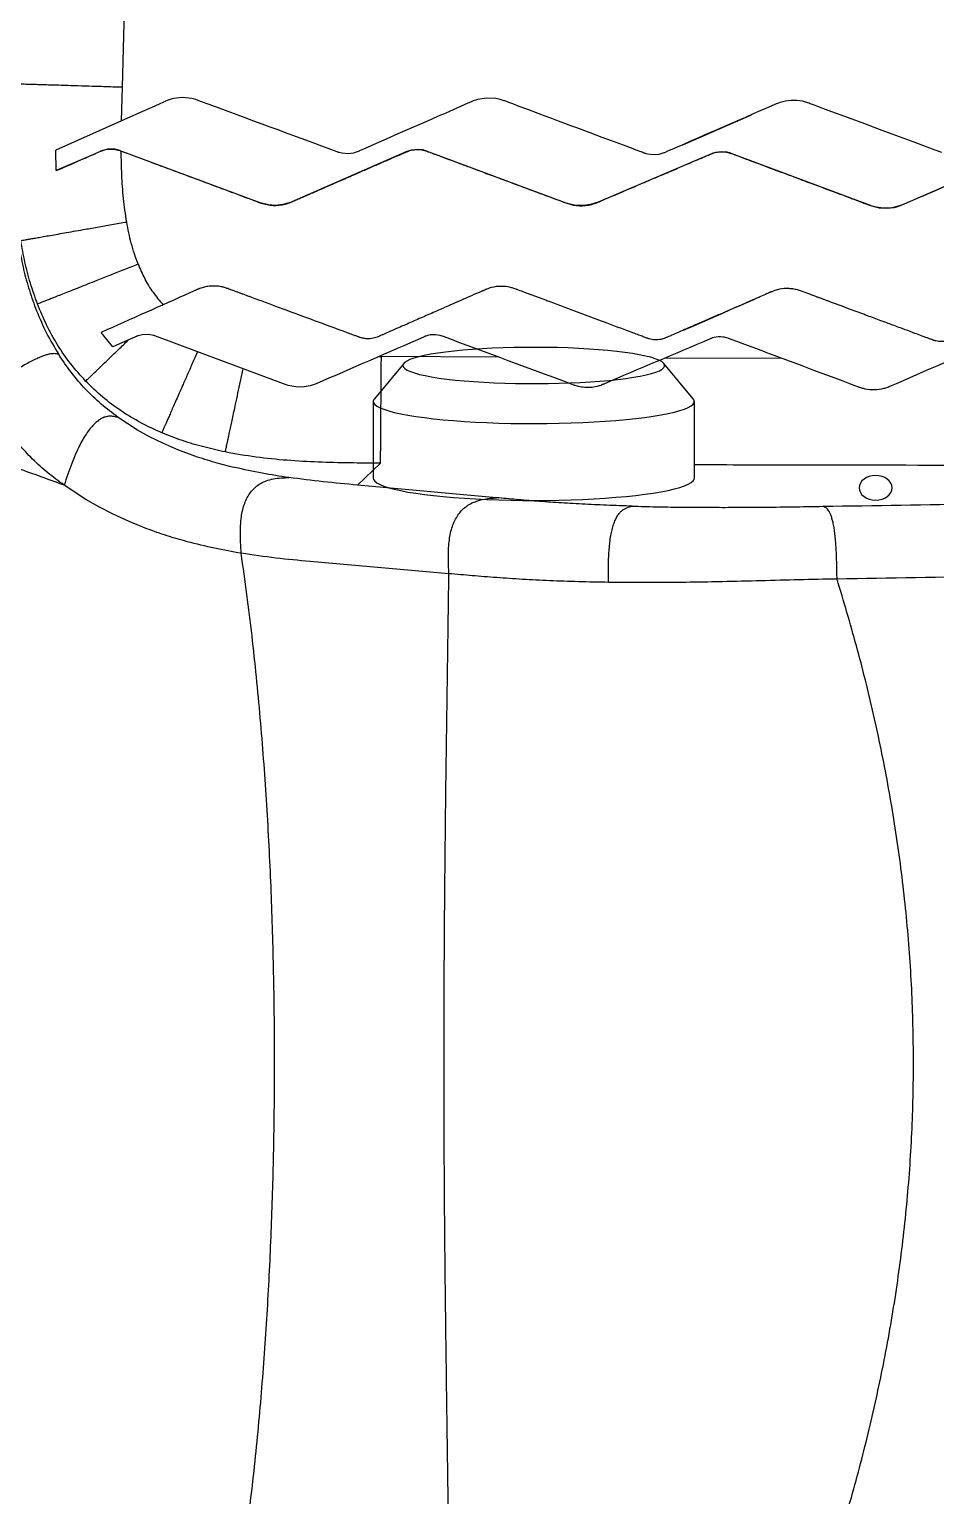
# Model space of a CAD drawing. Header units: inches. Extents: x 2 to 87, y 6 to 129.
# Drawn here: x 30.88 to 44.65, y 34.51 to 56.81 of the extents above; entities that cross this region are included whole.
import ezdxf

# ---------------------------------------------------------------- set-up
doc = ezdxf.new("R2010")
doc.units = ezdxf.units.IN
doc.header["$MEASUREMENT"] = 0
doc.layers.add('1', color=4, linetype='Continuous')
doc.layers.add('BDIM_CYAN', color=4, linetype='Continuous')

# ---------------------------------------------------------------- blocks, each defined once
blk = doc.blocks.new('suction fitting')
at = {"layer": 'BDIM_CYAN'}
for p, q in [((-2.424, -0.338), (-2.424, -1.507)), ((2.456, -1.507), (2.456, -0.338)), ((-2.407, -1.546), (-1.96, -2.083)), ((1.993, -2.083), (2.44, -1.546))]:
    blk.add_line(p, q, dxfattribs=at)
at = {"layer": 'BDIM_CYAN', "flags": 128}
for points in [[(2.456, -0.338), (2.452, -0.317), (2.433, -0.291), (2.4, -0.266), (2.354, -0.241), (2.295, -0.217), (2.222, -0.194), (2.137, -0.171), (2.039, -0.149), (1.93, -0.128), (1.81, -0.109), (1.68, -0.091), (1.54, -0.074), (1.392, -0.059), (1.236, -0.045), (1.072, -0.033), (0.903, -0.023), (0.728, -0.015), (0.55, -0.008), (0.368, -0.004), (0.185, -0.001), (0, 0), (-0.184, -0.001), (-0.368, -0.004), (-0.549, -0.009), (-0.727, -0.016), (-0.9, -0.025), (-1.069, -0.035), (-1.231, -0.048), (-1.386, -0.061), (-1.533, -0.077), (-1.671, -0.094), (-1.8, -0.112), (-1.918, -0.132), (-2.025, -0.153), (-2.12, -0.175), (-2.203, -0.198), (-2.273, -0.221), (-2.33, -0.246), (-2.374, -0.271), (-2.404, -0.296), (-2.42, -0.321), (-2.424, -0.338)], [(2.44, -1.546), (2.447, -1.537), (2.456, -1.511), (2.452, -1.485), (2.433, -1.46), (2.4, -1.435), (2.354, -1.41), (2.295, -1.386), (2.222, -1.362), (2.137, -1.339), (2.039, -1.318), (1.93, -1.297), (1.81, -1.278), (1.68, -1.259), (1.54, -1.243), (1.392, -1.227), (1.236, -1.214), (1.072, -1.202), (0.903, -1.192), (0.728, -1.183), (0.55, -1.177), (0.368, -1.172), (0.185, -1.169), (0, -1.169), (-0.184, -1.17), (-0.368, -1.173), (-0.549, -1.178), (-0.727, -1.185), (-0.9, -1.193), (-1.069, -1.204), (-1.231, -1.216), (-1.386, -1.23), (-1.533, -1.246), (-1.671, -1.263), (-1.8, -1.281), (-1.918, -1.301), (-2.025, -1.321), (-2.12, -1.343), (-2.203, -1.366), (-2.273, -1.39), (-2.33, -1.414), (-2.374, -1.439), (-2.404, -1.464), (-2.42, -1.49), (-2.423, -1.516), (-2.411, -1.541), (-2.407, -1.546)], [(-0.345, -2.323), (-0.18, -2.326), (-0.013, -2.327), (0.153, -2.327), (0.319, -2.324), (0.482, -2.32), (0.643, -2.313), (0.799, -2.305), (0.949, -2.295), (1.093, -2.284), (1.229, -2.27), (1.357, -2.255), (1.475, -2.239), (1.583, -2.222), (1.681, -2.203), (1.766, -2.183), (1.839, -2.162), (1.9, -2.141), (1.947, -2.119), (1.981, -2.096), (2, -2.073), (2.006, -2.05), (1.998, -2.027), (1.977, -2.004), (1.941, -1.981), (1.892, -1.959), (1.83, -1.938), (1.755, -1.917), (1.667, -1.898), (1.569, -1.879), (1.459, -1.861), (1.339, -1.845), (1.21, -1.831), (1.073, -1.818), (0.928, -1.806), (0.777, -1.797), (0.62, -1.789), (0.459, -1.783), (0.295, -1.778), (0.13, -1.776), (-0.037, -1.776), (-0.203, -1.777), (-0.368, -1.781), (-0.53, -1.786), (-0.688, -1.794), (-0.842, -1.803), (-0.989, -1.813), (-1.129, -1.826), (-1.261, -1.84), (-1.384, -1.856), (-1.498, -1.873), (-1.6, -1.891), (-1.692, -1.91), (-1.771, -1.93), (-1.838, -1.952), (-1.892, -1.973), (-1.932, -1.996), (-1.959, -2.019), (-1.972, -2.042), (-1.971, -2.065), (-1.956, -2.088), (-1.928, -2.111), (-1.885, -2.133), (-1.829, -2.155), (-1.761, -2.176), (-1.679, -2.196), (-1.586, -2.215), (-1.482, -2.233), (-1.367, -2.25), (-1.243, -2.265), (-1.109, -2.279), (-0.968, -2.291), (-0.82, -2.302), (-0.666, -2.311), (-0.507, -2.318), (-0.345, -2.323)]]:
    blk.add_lwpolyline(points, dxfattribs=at)
blk = doc.blocks.new('2026 STRIDE')
at = {"layer": '1', "color": 3}
for p, q in [((29.956, 34.815), (30.003, 36.441)), ((29.941, 34.303), (29.956, 34.815)), ((38.473, 33.942), (39.517, 34.397)), ((28.952, 33.548), (28.945, 33.858)), ((29.812, 30.871), (29.636, 31.089)), ((33.854, 30.722), (33.893, 30.722)), ((35.683, 30.71), (33.893, 30.722)), ((39.984, 30.693), (38.202, 30.698)), ((30.185, 29.605), (29.894, 29.795)), ((30.368, 29.503), (30.185, 29.605)), ((30.57, 29.403), (30.368, 29.503)), ((30.8, 29.303), (30.57, 29.403)), ((31.058, 29.207), (30.8, 29.303)), ((33.532, 28.768), (33.881, 29.1)), ((33.88, 29.1), (33.881, 29.1)), ((29.4, 28.551), (29.071, 28.767)), ((33.531, 28.768), (33.532, 28.768)), ((35.642, 28.575), (33.532, 28.768)), ((29.599, 28.436), (29.4, 28.551)), ((29.816, 28.324), (29.599, 28.436)), ((30.058, 28.212), (29.816, 28.324)), ((30.326, 28.104), (30.058, 28.212)), ((34.919, 27.421), (32.811, 27.607))]:
    blk.add_line(p, q, dxfattribs=at)
at = {"layer": '1', "color": 3, "flags": 128}
for points in [[(42.41, 33.823), (42.312, 33.86), (42.271, 33.875), (42.186, 33.906), (42.055, 33.955), (41.879, 34.02), (41.657, 34.103), (41.462, 34.175), (41.241, 34.258), (40.994, 34.349), (40.63, 34.484), (40.553, 34.513), (40.538, 34.519), (40.525, 34.523), (40.512, 34.528), (40.46, 34.548), (40.411, 34.566), (40.394, 34.572), (40.373, 34.58), (40.294, 34.602), (40.209, 34.615), (40.122, 34.616), (40.036, 34.606), (39.953, 34.584), (39.931, 34.576), (39.913, 34.569), (39.897, 34.563), (39.893, 34.561), (39.864, 34.548), (39.851, 34.543), (39.836, 34.536), (39.82, 34.529), (39.801, 34.521), (39.78, 34.512), (39.662, 34.46), (39.544, 34.409), (39.426, 34.358), (39.308, 34.306), (39.191, 34.255), (39.073, 34.203), (38.955, 34.152), (38.834, 34.1), (38.714, 34.047), (38.593, 33.995), (38.473, 33.942), (38.39, 33.906), (38.306, 33.869), (38.244, 33.843), (38.205, 33.825), (38.194, 33.821), (38.188, 33.818), (38.11, 33.794), (38.024, 33.787), (37.939, 33.799), (37.915, 33.805), (37.905, 33.809), (37.901, 33.81), (37.897, 33.811), (37.897, 33.811), (37.897, 33.812), (37.895, 33.812), (37.89, 33.814), (37.871, 33.821), (37.857, 33.827), (37.839, 33.833), (37.819, 33.841), (37.795, 33.85), (37.794, 33.85), (37.786, 33.853), (37.766, 33.86), (37.692, 33.888), (37.571, 33.933), (37.404, 33.996), (37.249, 34.054), (37.068, 34.121), (36.862, 34.198), (36.774, 34.231), (36.682, 34.266), (36.586, 34.302), (36.486, 34.339), (36.382, 34.378), (36.274, 34.418), (36.117, 34.477), (35.989, 34.525), (35.889, 34.562), (35.832, 34.583), (35.792, 34.598), (35.767, 34.608), (35.761, 34.61), (35.759, 34.611), (35.759, 34.611), (35.759, 34.611), (35.759, 34.611), (35.759, 34.611), (35.759, 34.611), (35.759, 34.611), (35.759, 34.611), (35.759, 34.611), (35.759, 34.611), (35.7, 34.63), (35.632, 34.645), (35.493, 34.652), (35.356, 34.629), (35.323, 34.619), (35.29, 34.607), (35.277, 34.602), (35.259, 34.594), (35.246, 34.588), (35.234, 34.583), (35.221, 34.577), (35.209, 34.572), (34.87, 34.423), (34.825, 34.403), (34.781, 34.384), (34.736, 34.364), (34.692, 34.345), (34.647, 34.325), (34.603, 34.306), (34.357, 34.198), (34.144, 34.105), (33.964, 34.025), (33.816, 33.961), (33.702, 33.91), (33.619, 33.874), (33.57, 33.852), (33.558, 33.847), (33.555, 33.846), (33.554, 33.845), (33.554, 33.845), (33.553, 33.845), (33.553, 33.845), (33.553, 33.845), (33.553, 33.845), (33.553, 33.845), (33.553, 33.845), (33.553, 33.845), (33.512, 33.828), (33.471, 33.815), (33.429, 33.807), (33.386, 33.804), (33.292, 33.812), (33.251, 33.823), (33.242, 33.826), (33.237, 33.828), (33.23, 33.831), (33.226, 33.833), (33.223, 33.833), (33.222, 33.834), (33.222, 33.834), (33.222, 33.834), (33.222, 33.834), (33.222, 33.834), (33.026, 33.906), (32.8, 33.99), (32.545, 34.084), (32.436, 34.124), (32.323, 34.166), (32.205, 34.209), (32.083, 34.255), (31.956, 34.301), (31.825, 34.35), (31.444, 34.491), (31.401, 34.507), (31.358, 34.522), (31.316, 34.538), (31.273, 34.554), (31.23, 34.57), (31.187, 34.586), (31.145, 34.601), (31.073, 34.627), (31.011, 34.644), (30.872, 34.658), (30.734, 34.643), (30.7, 34.634), (30.666, 34.624), (30.639, 34.613), (30.611, 34.602), (30.607, 34.6), (30.582, 34.589), (30.513, 34.558), (30.406, 34.51), (30.26, 34.445), (28.945, 33.858)], [(43.562, 33.789), (41.813, 33.03), (41.812, 33.03), (41.797, 33.024), (41.769, 33.013), (41.653, 32.984), (41.519, 32.978), (41.385, 32.999), (41.349, 33.01), (41.333, 33.015), (41.33, 33.017), (41.329, 33.017), (39.207, 33.811), (39.205, 33.812), (39.2, 33.814), (39.149, 33.828), (39.056, 33.836), (38.971, 33.825), (38.934, 33.814), (38.918, 33.808), (38.911, 33.805), (38.908, 33.804), (38.908, 33.803), (37.187, 33.069), (37.186, 33.069), (37.07, 33.031), (36.963, 33.016), (36.855, 33.019), (36.736, 33.044), (36.708, 33.053), (36.704, 33.055), (36.703, 33.055), (34.579, 33.845), (34.578, 33.846), (34.572, 33.848), (34.562, 33.851), (34.522, 33.862), (34.437, 33.87), (34.353, 33.86), (34.287, 33.84), (34.282, 33.837), (34.281, 33.837), (34.28, 33.837), (34.28, 33.837), (32.533, 33.075), (32.531, 33.074), (32.524, 33.071), (32.512, 33.066), (32.489, 33.057), (32.396, 33.032), (32.287, 33.02), (32.178, 33.027), (32.07, 33.053), (32.052, 33.059), (32.049, 33.06), (32.048, 33.061), (32.048, 33.061), (29.925, 33.85), (29.925, 33.851), (29.925, 33.851), (29.921, 33.852), (29.915, 33.854), (29.889, 33.862), (29.841, 33.872), (29.732, 33.872), (29.678, 33.861), (29.652, 33.852), (29.639, 33.847), (29.632, 33.845), (29.629, 33.843), (29.628, 33.843), (29.627, 33.842), (29.626, 33.842), (29.626, 33.842), (29.626, 33.842), (29.626, 33.842), (29.626, 33.842), (29.626, 33.842), (29.626, 33.842), (29.626, 33.842), (29.626, 33.842), (29.626, 33.842), (29.626, 33.842), (29.626, 33.842), (29.626, 33.842), (29.626, 33.842), (29.626, 33.842), (29.626, 33.842), (29.626, 33.842), (29.626, 33.842), (29.626, 33.842), (29.626, 33.842), (29.624, 33.841), (29.618, 33.838), (29.606, 33.833), (29.516, 33.794), (29.367, 33.729), (28.952, 33.548)], [(41.345, 33.011), (41.457, 32.984), (41.572, 32.977), (41.63, 32.981), (41.687, 32.99), (41.743, 33.005), (41.794, 33.023), (41.804, 33.027), (41.816, 33.032), (41.818, 33.033), (41.834, 33.04), (41.937, 33.084), (42.041, 33.13), (42.174, 33.187), (42.313, 33.247), (42.451, 33.307)], [(38.501, 31.13), (38.531, 31.144), (38.606, 31.176), (39.101, 31.392), (39.179, 31.426), (39.256, 31.46), (39.334, 31.494), (39.412, 31.528), (39.49, 31.561), (39.556, 31.59), (39.605, 31.612), (39.637, 31.625), (39.646, 31.63), (39.647, 31.63)], [(32.901, 30.307), (32.811, 30.275), (32.719, 30.259), (32.625, 30.256), (32.532, 30.269), (32.474, 30.284), (32.449, 30.292), (32.446, 30.293), (32.446, 30.293), (30.452, 31.035), (30.451, 31.035), (30.451, 31.036), (30.45, 31.036), (30.445, 31.038), (30.436, 31.041), (30.355, 31.057), (30.261, 31.054), (30.215, 31.043), (30.193, 31.036), (30.182, 31.032), (30.176, 31.03), (30.173, 31.028), (30.172, 31.028), (30.171, 31.027), (30.171, 31.027), (30.171, 31.027), (30.171, 31.027), (30.171, 31.027), (30.171, 31.027), (30.171, 31.027), (30.171, 31.027), (30.171, 31.027), (30.171, 31.027), (30.171, 31.027), (30.171, 31.027), (30.171, 31.027), (30.171, 31.027), (30.171, 31.027), (30.171, 31.027), (30.171, 31.027), (30.171, 31.027), (30.17, 31.027), (30.166, 31.025), (30.148, 31.017), (30.074, 30.985), (29.96, 30.935), (29.812, 30.871)]]:
    blk.add_lwpolyline(points, dxfattribs=at)
at = {"layer": '1', "color": 1, "extrusion": (0, 0, -1)}
blk.add_ellipse((41.405, 28.726), major_axis=(0.25, 0), ratio=0.752466, dxfattribs=at)
at = {"layer": '1', "color": 3}
for points, knots in [([(29.956, 34.815), (29.878, 34.817), (29.726, 34.822), (29.501, 34.829), (29.302, 34.835), (29.132, 34.84), (28.99, 34.845), (28.861, 34.849), (28.745, 34.852), (28.645, 34.855), (28.56, 34.858), (28.491, 34.86), (28.431, 34.861), (28.385, 34.862), (28.354, 34.862), (28.341, 34.861), (28.334, 34.861)], [0, 0, 0, 0, 0.090455, 0.179009, 0.264268, 0.325713, 0.385137, 0.442995, 0.499998, 0.557001, 0.614859, 0.674283, 0.735729, 0.820988, 0.909543, 1, 1, 1, 1]), ([(28.952, 33.548), (29.098, 33.612), (29.282, 33.692), (29.475, 33.776), (29.526, 33.798), (29.539, 33.804), (29.59, 33.826), (29.665, 33.864), (29.778, 33.879), (29.856, 33.872), (29.907, 33.857), (29.929, 33.849), (29.975, 33.832), (30.273, 33.721), (30.831, 33.514), (31.453, 33.282), (31.84, 33.138), (31.972, 33.089), (32.007, 33.076), (32.027, 33.069), (32.046, 33.062), (32.06, 33.056), (32.066, 33.054)], [0, 0, 0, 0, 0.1438144, 0.1808443, 0.19064, 0.193358, 0.1941721, 0.240136, 0.2680778, 0.2960819, 0.3104052, 0.3160886, 0.3170793, 0.3549711, 0.6024638, 0.8543889, 0.953137, 0.9751703, 0.9820269, 0.9861101, 0.9950051, 1, 1, 1, 1]), ([(30.022, 32.767), (30.004, 32.886), (29.969, 33.124), (29.945, 33.485), (29.941, 33.725), (29.938, 33.846)], [0, 0, 0, 0, 0.333291, 0.666642, 1, 1, 1, 1]), ([(32.066, 33.054), (32.095, 33.046), (32.155, 33.028), (32.278, 33.015), (32.386, 33.026), (32.474, 33.052), (32.505, 33.063), (32.524, 33.071), (32.533, 33.075), (32.543, 33.079), (32.552, 33.083), (32.563, 33.088), (32.574, 33.093), (32.588, 33.099), (32.605, 33.106), (32.626, 33.115), (32.652, 33.126), (32.671, 33.135), (32.687, 33.142), (32.706, 33.15), (32.747, 33.168), (32.813, 33.197), (32.907, 33.238), (33.032, 33.292), (33.143, 33.34), (33.227, 33.377), (33.275, 33.398), (33.325, 33.42), (33.378, 33.443), (33.432, 33.467), (33.527, 33.508), (33.662, 33.567), (33.835, 33.643), (34.009, 33.718), (34.146, 33.778), (34.23, 33.815), (34.267, 33.831), (34.29, 33.841), (34.315, 33.85), (34.338, 33.857), (34.39, 33.869), (34.442, 33.872), (34.493, 33.867), (34.512, 33.864), (34.53, 33.86), (34.549, 33.855), (34.575, 33.847), (34.594, 33.84), (34.61, 33.834), (34.621, 33.83), (34.643, 33.821), (34.679, 33.808), (34.736, 33.787), (34.817, 33.757), (34.926, 33.716), (35.064, 33.665), (35.235, 33.601), (35.439, 33.525), (35.703, 33.427), (35.913, 33.349), (36.059, 33.295), (36.102, 33.278), (36.147, 33.262), (36.191, 33.245), (36.237, 33.229), (36.283, 33.211), (36.363, 33.181), (36.478, 33.139), (36.594, 33.096), (36.672, 33.066), (36.711, 33.053), (36.743, 33.042), (36.791, 33.028), (36.86, 33.016), (36.952, 33.013), (37.044, 33.023), (37.113, 33.041), (37.155, 33.056), (37.169, 33.062), (37.175, 33.064), (37.177, 33.065), (37.179, 33.066), (37.179, 33.066), (37.179, 33.066), (37.179, 33.066), (37.179, 33.066), (37.179, 33.066), (37.18, 33.066), (37.18, 33.066), (37.18, 33.066), (37.182, 33.067), (37.189, 33.07), (37.216, 33.081), (37.254, 33.098), (37.304, 33.119), (37.341, 33.135), (37.373, 33.149), (37.398, 33.159), (37.426, 33.171), (37.455, 33.184), (37.487, 33.197), (37.61, 33.25), (37.811, 33.336), (38.078, 33.449), (38.308, 33.547), (38.5, 33.629), (38.655, 33.696), (38.773, 33.746), (38.853, 33.78), (38.894, 33.797), (38.908, 33.803)], [0, 0, 0, 0, 0.012715, 0.025288, 0.050464, 0.05674, 0.062636, 0.063801, 0.06527, 0.066768, 0.068014, 0.069592, 0.071371, 0.073275, 0.075805, 0.078961, 0.082745, 0.087155, 0.087482, 0.089792, 0.095976, 0.105707, 0.118983, 0.138063, 0.161592, 0.168489, 0.175692, 0.183199, 0.191012, 0.19913, 0.207553, 0.233414, 0.259276, 0.285137, 0.310998, 0.320267, 0.323033, 0.327472, 0.330668, 0.333847, 0.337044, 0.35252, 0.355149, 0.357763, 0.360368, 0.362989, 0.365684, 0.371293, 0.371469, 0.372711, 0.376031, 0.381254, 0.388379, 0.400838, 0.416678, 0.435901, 0.461445, 0.491231, 0.525258, 0.576671, 0.582903, 0.589228, 0.595647, 0.602158, 0.608763, 0.615461, 0.622252, 0.644037, 0.665822, 0.672675, 0.678218, 0.682638, 0.686436, 0.6988, 0.711346, 0.723934, 0.73672, 0.740399, 0.742044, 0.742773, 0.743095, 0.743236, 0.743299, 0.743326, 0.743348, 0.743348, 0.743349, 0.743352, 0.743362, 0.743401, 0.743555, 0.744166, 0.746595, 0.755438, 0.761271, 0.768586, 0.772011, 0.775748, 0.779796, 0.784156, 0.788826, 0.793808, 0.839001, 0.878645, 0.912742, 0.94129, 0.96429, 0.981741, 0.993645, 1, 1, 1, 1]), ([(38.908, 33.803), (38.933, 33.812), (38.982, 33.83), (39.06, 33.839), (39.116, 33.834), (39.15, 33.828), (39.164, 33.824), (39.181, 33.819), (39.203, 33.812), (39.23, 33.802), (39.25, 33.795), (39.261, 33.791), (39.261, 33.791), (39.261, 33.791), (39.261, 33.791), (39.261, 33.79), (39.262, 33.79), (39.264, 33.79), (39.27, 33.787), (39.296, 33.778), (39.353, 33.756), (39.45, 33.72), (39.587, 33.669), (39.763, 33.603), (39.96, 33.529), (40.154, 33.457), (40.352, 33.382), (40.56, 33.305), (40.777, 33.224), (40.942, 33.162), (41.055, 33.12), (41.124, 33.094), (41.191, 33.069), (41.248, 33.047), (41.288, 33.033), (41.317, 33.022), (41.333, 33.016), (41.345, 33.011)], [0, 0, 0, 0, 0.030171, 0.060123, 0.089845, 0.094927, 0.100332, 0.106961, 0.115697, 0.126902, 0.14058, 0.14058, 0.140581, 0.140582, 0.140589, 0.140613, 0.140709, 0.141091, 0.142609, 0.14867, 0.172887, 0.21323, 0.2697, 0.342297, 0.43102, 0.512982, 0.582912, 0.676153, 0.769393, 0.852159, 0.880578, 0.908997, 0.937415, 0.964113, 0.979153, 0.986276, 1, 1, 1, 1]), ([(28.412, 32.485), (28.42, 32.486), (28.435, 32.489), (28.469, 32.495), (28.517, 32.503), (28.579, 32.514), (28.648, 32.526), (28.733, 32.541), (28.832, 32.559), (28.947, 32.579), (29.075, 32.601), (29.214, 32.626), (29.381, 32.655), (29.576, 32.689), (29.797, 32.728), (29.946, 32.754), (30.022, 32.767)], [0, 0, 0, 0, 0.090283, 0.178712, 0.263927, 0.325403, 0.384908, 0.442887, 0.50003, 0.557169, 0.615138, 0.67463, 0.736092, 0.821294, 0.909717, 1, 1, 1, 1]), ([(30.194, 32.129), (30.157, 32.233), (30.084, 32.441), (30.043, 32.659), (30.022, 32.767)], [0, 0, 0, 0, 0.49994, 1, 1, 1, 1]), ([(28.389, 32.368), (28.41, 32.26), (28.452, 32.045), (28.538, 31.727), (28.613, 31.521), (28.651, 31.418)], [0, 0, 0, 0, 0.333349, 0.666686, 1, 1, 1, 1]), ([(28.665, 31.522), (28.628, 31.627), (28.554, 31.836), (28.471, 32.158), (28.432, 32.376), (28.412, 32.485)], [0, 0, 0, 0, 0.33335, 0.666683, 1, 1, 1, 1]), ([(28.665, 31.522), (28.674, 31.526), (28.69, 31.532), (28.724, 31.546), (28.772, 31.565), (28.831, 31.588), (28.898, 31.615), (28.979, 31.647), (29.074, 31.684), (29.182, 31.727), (29.303, 31.775), (29.434, 31.827), (29.592, 31.89), (29.775, 31.962), (29.983, 32.045), (30.123, 32.1), (30.194, 32.129)], [0, 0, 0, 0, 0.090154, 0.178488, 0.263666, 0.325162, 0.384724, 0.442789, 0.500035, 0.557277, 0.615331, 0.674877, 0.736356, 0.821519, 0.909846, 1, 1, 1, 1]), ([(30.194, 32.129), (30.226, 32.054), (30.29, 31.904), (30.416, 31.694), (30.523, 31.57), (30.576, 31.509)], [0, 0, 0, 0, 0.333395, 0.666726, 1, 1, 1, 1]), ([(51.596, 31.082), (51.582, 31.076), (51.554, 31.064), (51.512, 31.046), (51.47, 31.027), (51.428, 31.009), (51.381, 30.988), (51.343, 30.972), (51.317, 30.96), (51.31, 30.957), (51.291, 30.949), (51.256, 30.937), (51.19, 30.925), (51.131, 30.926), (51.081, 30.935), (51.052, 30.943), (51.031, 30.95), (51.008, 30.959), (50.98, 30.969), (50.935, 30.986), (50.858, 31.015), (50.739, 31.059), (50.574, 31.12), (50.389, 31.189), (50.231, 31.248), (50.108, 31.294), (50.019, 31.327), (49.93, 31.36), (49.841, 31.393), (49.752, 31.426), (49.664, 31.459), (49.504, 31.518), (49.36, 31.571), (49.233, 31.619), (49.194, 31.633), (49.154, 31.648), (49.115, 31.663), (49.075, 31.677), (49.036, 31.692), (48.995, 31.707), (48.951, 31.719), (48.871, 31.734), (48.781, 31.736), (48.686, 31.722), (48.635, 31.708), (48.605, 31.697), (48.593, 31.692), (48.582, 31.688), (48.569, 31.682), (48.533, 31.666), (48.472, 31.639), (48.358, 31.588), (48.213, 31.524), (48.037, 31.446), (47.862, 31.368), (47.709, 31.3), (47.58, 31.243), (47.474, 31.196), (47.368, 31.148), (47.262, 31.101), (47.155, 31.054), (47.068, 31.015), (47.005, 30.987), (46.97, 30.972), (46.949, 30.962), (46.939, 30.958), (46.93, 30.954), (46.916, 30.948), (46.873, 30.934), (46.806, 30.922), (46.73, 30.927), (46.684, 30.939), (46.665, 30.945), (46.656, 30.948), (46.644, 30.952), (46.626, 30.959), (46.611, 30.965), (46.598, 30.969), (46.582, 30.976), (46.548, 30.989), (46.492, 31.009), (46.431, 31.032), (46.369, 31.056), (46.31, 31.078), (46.244, 31.103), (46.171, 31.13), (46.092, 31.16), (46.006, 31.192), (45.806, 31.267), (45.499, 31.383), (45.196, 31.497), (45.008, 31.567), (44.932, 31.596), (44.867, 31.62), (44.811, 31.641), (44.759, 31.661), (44.709, 31.68), (44.67, 31.694), (44.648, 31.703), (44.639, 31.706), (44.589, 31.724), (44.492, 31.745), (44.381, 31.743), (44.309, 31.73), (44.274, 31.722), (44.239, 31.711), (44.214, 31.702), (44.198, 31.695), (44.19, 31.692), (44.184, 31.689), (44.18, 31.687), (44.177, 31.686), (44.168, 31.682), (44.141, 31.671), (44.099, 31.652), (44.049, 31.63), (44.002, 31.61), (43.966, 31.594), (43.937, 31.581), (43.915, 31.572), (43.893, 31.562), (43.87, 31.552), (43.848, 31.542), (43.722, 31.488), (43.511, 31.395), (43.229, 31.272), (43.012, 31.177), (42.851, 31.107), (42.739, 31.058), (42.655, 31.022), (42.602, 30.998), (42.57, 30.984), (42.548, 30.975), (42.525, 30.966), (42.48, 30.953), (42.411, 30.945), (42.344, 30.953), (42.301, 30.964), (42.286, 30.969), (42.267, 30.976), (42.249, 30.983), (42.225, 30.992), (42.204, 31), (42.18, 31.009), (42.145, 31.021), (42.086, 31.043), (41.987, 31.08), (41.84, 31.135), (41.667, 31.199), (41.476, 31.27), (41.272, 31.346), (41.013, 31.442), (40.808, 31.518), (40.666, 31.571), (40.624, 31.587), (40.581, 31.603), (40.538, 31.619), (40.494, 31.635), (40.45, 31.652), (40.382, 31.676), (40.311, 31.703), (40.231, 31.733), (40.163, 31.748), (40.066, 31.759), (39.982, 31.753), (39.916, 31.738), (39.888, 31.73), (39.861, 31.721), (39.836, 31.712), (39.822, 31.706), (39.814, 31.703), (39.812, 31.702), (39.805, 31.699), (39.777, 31.687), (39.717, 31.66), (39.613, 31.615), (39.486, 31.56), (39.341, 31.497), (39.185, 31.429), (38.982, 31.34), (38.819, 31.269), (38.703, 31.219), (38.664, 31.202), (38.624, 31.184), (38.584, 31.167), (38.542, 31.149), (38.477, 31.12), (38.397, 31.085), (38.313, 31.049), (38.262, 31.026), (38.224, 31.01), (38.189, 30.995), (38.128, 30.978), (38.051, 30.973), (37.987, 30.983), (37.951, 30.994), (37.944, 30.997), (37.938, 30.999), (37.933, 31.001), (37.924, 31.004), (37.908, 31.01), (37.876, 31.022), (37.819, 31.043), (37.736, 31.074), (37.637, 31.111), (37.531, 31.151), (37.427, 31.19), (37.303, 31.236), (37.159, 31.29), (36.996, 31.351), (36.745, 31.445), (36.53, 31.525), (36.351, 31.592), (36.295, 31.613), (36.24, 31.634), (36.184, 31.655), (36.128, 31.675), (36.06, 31.701), (36.002, 31.722), (35.958, 31.739), (35.935, 31.748), (35.91, 31.757), (35.883, 31.765), (35.818, 31.782), (35.712, 31.795), (35.601, 31.781), (35.529, 31.76), (35.499, 31.749), (35.476, 31.74), (35.461, 31.733), (35.448, 31.728), (35.438, 31.723), (35.429, 31.719), (35.211, 31.624), (34.961, 31.514), (34.68, 31.39), (34.574, 31.344), (34.469, 31.298), (34.363, 31.251), (34.258, 31.205), (34.148, 31.157), (34.033, 31.106), (33.939, 31.065), (33.881, 31.04), (33.861, 31.031), (33.848, 31.025), (33.826, 31.015), (33.79, 31.003), (33.732, 30.991), (33.678, 30.99), (33.629, 30.996), (33.6, 31.002), (33.578, 31.009), (33.563, 31.014), (33.551, 31.018), (33.537, 31.024), (33.518, 31.031), (33.491, 31.041), (33.456, 31.054), (33.416, 31.069), (33.375, 31.083), (33.335, 31.098), (32.991, 31.225), (32.52, 31.399), (32.048, 31.574), (31.877, 31.637), (31.83, 31.655), (31.782, 31.672), (31.735, 31.689), (31.688, 31.707), (31.641, 31.724), (31.598, 31.74), (31.562, 31.753), (31.534, 31.763), (31.509, 31.771), (31.483, 31.778), (31.417, 31.792), (31.334, 31.797), (31.238, 31.786), (31.178, 31.772), (31.14, 31.759), (31.122, 31.752), (31.113, 31.748), (31.107, 31.746), (31.103, 31.744), (31.1, 31.743), (31.09, 31.738), (31.076, 31.732), (31.057, 31.723), (31.038, 31.715), (31.015, 31.705), (30.547, 31.496), (30.087, 31.291), (29.636, 31.089)], [0, 0, 0, 0, 0.001946, 0.003893, 0.005839, 0.007786, 0.009732, 0.012425, 0.013134, 0.013329, 0.013387, 0.01573, 0.018092, 0.021919, 0.023199, 0.024482, 0.025789, 0.026006, 0.027658, 0.029594, 0.032198, 0.038077, 0.045866, 0.054604, 0.063351, 0.067386, 0.071421, 0.075455, 0.07949, 0.083525, 0.087559, 0.091594, 0.105304, 0.107099, 0.108895, 0.11069, 0.112486, 0.114281, 0.116076, 0.117834, 0.119863, 0.121945, 0.128139, 0.131213, 0.134272, 0.1348, 0.135339, 0.135889, 0.136394, 0.137036, 0.140966, 0.144896, 0.153068, 0.16124, 0.169412, 0.177583, 0.182532, 0.18748, 0.192428, 0.197376, 0.202324, 0.207273, 0.209522, 0.211158, 0.21218, 0.212461, 0.212544, 0.213425, 0.214454, 0.21828, 0.222106, 0.224035, 0.224393, 0.224657, 0.225182, 0.226007, 0.227131, 0.227206, 0.227783, 0.229366, 0.231881, 0.235328, 0.237715, 0.240408, 0.243404, 0.246705, 0.250309, 0.254218, 0.258432, 0.277595, 0.29617, 0.29971, 0.303249, 0.306513, 0.308679, 0.310845, 0.313553, 0.315487, 0.316266, 0.31653, 0.316735, 0.322954, 0.32915, 0.330715, 0.332272, 0.333828, 0.335388, 0.335654, 0.336024, 0.336498, 0.33651, 0.336601, 0.336859, 0.337839, 0.34025, 0.342789, 0.344775, 0.346761, 0.347801, 0.348841, 0.349882, 0.350922, 0.351962, 0.353003, 0.368404, 0.38147, 0.392199, 0.398713, 0.403913, 0.407799, 0.41037, 0.411311, 0.412337, 0.413366, 0.414487, 0.418317, 0.422153, 0.423067, 0.423939, 0.424146, 0.425656, 0.426457, 0.427406, 0.428504, 0.42975, 0.43209, 0.436599, 0.443275, 0.45212, 0.460138, 0.469365, 0.479801, 0.495427, 0.497312, 0.499224, 0.501162, 0.503128, 0.505119, 0.507137, 0.509182, 0.514258, 0.516938, 0.520049, 0.523161, 0.529362, 0.530604, 0.531846, 0.533096, 0.534224, 0.535153, 0.535161, 0.535231, 0.535428, 0.536175, 0.539085, 0.543883, 0.550569, 0.556792, 0.564068, 0.572396, 0.585001, 0.586787, 0.588605, 0.590455, 0.592335, 0.594248, 0.596191, 0.601469, 0.605369, 0.607891, 0.608635, 0.610621, 0.612785, 0.61661, 0.620445, 0.620928, 0.621412, 0.621451, 0.621754, 0.622111, 0.622592, 0.623924, 0.626505, 0.630314, 0.635284, 0.640016, 0.644748, 0.64948, 0.656916, 0.664352, 0.671788, 0.691124, 0.693656, 0.696189, 0.698721, 0.701253, 0.703785, 0.706317, 0.710626, 0.711591, 0.712413, 0.713782, 0.714916, 0.716078, 0.722283, 0.728475, 0.730211, 0.731878, 0.732524, 0.73342, 0.733876, 0.734332, 0.734788, 0.735244, 0.764693, 0.769601, 0.774509, 0.779417, 0.784325, 0.789234, 0.794142, 0.799685, 0.805228, 0.807251, 0.807803, 0.807964, 0.809074, 0.810898, 0.81282, 0.816576, 0.817826, 0.819087, 0.820367, 0.820704, 0.821177, 0.821924, 0.822671, 0.823778, 0.825604, 0.827429, 0.829255, 0.831081, 0.832907, 0.876133, 0.895153, 0.897288, 0.899423, 0.901558, 0.903692, 0.905827, 0.907962, 0.910097, 0.911779, 0.912769, 0.913928, 0.915101, 0.916278, 0.922471, 0.925588, 0.928693, 0.9303, 0.930719, 0.931137, 0.931555, 0.931569, 0.931671, 0.931942, 0.932953, 0.933693, 0.934588, 0.93564, 0.936848, 1, 1, 1, 1]), ([(29.398, 30.348), (29.32, 30.435), (29.164, 30.607), (28.968, 30.896), (28.798, 31.2), (28.71, 31.415), (28.665, 31.522)], [0, 0, 0, 0, 0.250041, 0.500051, 0.750039, 1, 1, 1, 1]), ([(28.651, 31.418), (28.7, 31.303), (28.796, 31.072), (28.925, 30.859), (28.989, 30.752)], [0, 0, 0, 0, 0.500018, 1, 1, 1, 1]), ([(45.988, 30.252), (45.943, 30.236), (45.854, 30.204), (45.711, 30.197), (45.609, 30.214), (45.553, 30.232), (45.54, 30.237), (45.535, 30.239), (45.533, 30.24), (44.868, 30.488), (44.204, 30.737), (43.54, 30.985), (43.539, 30.986), (43.527, 30.99), (43.496, 31), (43.417, 31.014), (43.333, 31.005), (43.274, 30.984), (43.26, 30.978), (43.259, 30.978), (42.712, 30.739), (42.163, 30.504), (41.615, 30.264), (41.613, 30.263), (41.608, 30.261), (41.599, 30.258), (41.572, 30.247), (41.502, 30.225), (41.388, 30.209), (41.275, 30.22), (41.203, 30.238), (41.176, 30.248), (41.165, 30.251), (40.498, 30.5), (39.833, 30.751), (39.168, 30.998), (39.165, 31), (39.137, 31.009), (39.064, 31.026), (38.975, 31.021), (38.913, 31.001), (38.895, 30.994), (38.89, 30.992), (38.351, 30.757), (37.808, 30.536), (37.271, 30.301), (37.265, 30.299), (37.241, 30.288), (37.182, 30.268), (37.08, 30.248), (36.969, 30.25), (36.885, 30.266), (36.844, 30.279), (36.826, 30.285), (36.819, 30.288), (36.152, 30.535), (35.487, 30.783), (34.822, 31.03), (34.822, 31.03), (34.821, 31.031), (34.82, 31.031), (34.775, 31.048), (34.699, 31.059), (34.615, 31.047), (34.573, 31.035), (34.556, 31.028), (34.548, 31.025), (34.544, 31.023), (34.543, 31.023), (34.542, 31.022), (34.542, 31.022), (34.542, 31.022), (33.995, 30.782), (33.448, 30.544), (32.901, 30.307)], [0, 0, 0, 0, 0.010135, 0.020199, 0.030305, 0.032098, 0.032888, 0.033236, 0.033322, 0.033334, 0.185513, 0.185529, 0.185559, 0.18568, 0.188193, 0.192644, 0.20268, 0.205872, 0.206011, 0.206045, 0.20606, 0.334117, 0.334165, 0.33436, 0.334708, 0.335328, 0.336434, 0.340902, 0.350975, 0.361052, 0.365051, 0.366819, 0.367256, 0.367448, 0.519665, 0.519702, 0.519769, 0.520381, 0.525975, 0.535866, 0.539004, 0.539782, 0.540125, 0.540172, 0.665863, 0.66593, 0.666048, 0.667141, 0.671551, 0.679367, 0.689431, 0.695103, 0.697614, 0.698723, 0.699211, 0.699223, 0.851403, 0.851419, 0.851449, 0.851502, 0.851597, 0.851765, 0.861835, 0.867478, 0.869978, 0.871084, 0.871571, 0.871786, 0.87188, 0.871922, 0.87194, 0.871948, 0.871952, 1, 1, 1, 1]), ([(28.989, 30.752), (28.978, 30.756), (28.956, 30.762), (28.917, 30.767), (28.87, 30.764), (28.815, 30.751), (28.758, 30.733), (28.692, 30.706), (28.617, 30.672), (28.534, 30.63), (28.445, 30.581), (28.351, 30.526), (28.241, 30.459), (28.116, 30.379), (27.979, 30.289), (27.887, 30.227), (27.841, 30.195)], [0, 0, 0, 0, 0.094129, 0.185628, 0.272437, 0.333848, 0.392125, 0.44783, 0.501972, 0.555874, 0.610933, 0.66834, 0.728874, 0.814799, 0.905901, 1, 1, 1, 1]), ([(29.398, 30.348), (29.405, 30.355), (29.42, 30.369), (29.451, 30.4), (29.499, 30.445), (29.566, 30.51), (29.655, 30.596), (29.768, 30.704), (29.9, 30.831), (29.998, 30.926), (30.048, 30.974)], [0, 0, 0, 0, 0.137584, 0.272045, 0.40122, 0.524528, 0.643159, 0.759791, 0.877772, 1, 1, 1, 1]), ([(31.098, 30.795), (31.071, 30.735), (31.019, 30.616), (30.942, 30.442), (30.876, 30.293), (30.821, 30.166), (30.775, 30.062), (30.733, 29.968), (30.696, 29.884), (30.664, 29.81), (30.637, 29.748), (30.614, 29.697), (30.589, 29.641), (30.569, 29.595), (30.56, 29.573), (30.555, 29.562)], [0, 0, 0, 0, 0.088457, 0.173908, 0.256063, 0.315758, 0.374227, 0.432036, 0.489841, 0.548297, 0.60797, 0.66927, 0.732405, 0.863867, 1, 1, 1, 1]), ([(29.894, 29.795), (29.805, 29.861), (29.63, 29.993), (29.392, 30.224), (29.177, 30.473), (29.052, 30.659), (28.989, 30.752)], [0, 0, 0, 0, 0.251936, 0.501552, 0.750622, 1, 1, 1, 1]), ([(33.88, 29.1), (33.88, 29.107), (33.881, 29.12), (33.881, 29.151), (33.881, 29.197), (33.882, 29.257), (33.882, 29.326), (33.883, 29.41), (33.884, 29.511), (33.884, 29.627), (33.885, 29.756), (33.886, 29.898), (33.888, 30.068), (33.889, 30.267), (33.891, 30.492), (33.892, 30.645), (33.893, 30.722)], [0, 0, 0, 0, 0.090455, 0.179009, 0.264268, 0.325714, 0.385138, 0.442996, 0.5, 0.557004, 0.614862, 0.674286, 0.735732, 0.820991, 0.909545, 1, 1, 1, 1]), ([(30.555, 29.562), (30.448, 29.611), (30.235, 29.709), (29.934, 29.892), (29.65, 30.102), (29.482, 30.266), (29.398, 30.348)], [0, 0, 0, 0, 0.250009, 0.500022, 0.750019, 1, 1, 1, 1]), ([(31.521, 29.271), (31.523, 29.281), (31.527, 29.301), (31.537, 29.346), (31.549, 29.401), (31.56, 29.453), (31.573, 29.516), (31.589, 29.591), (31.608, 29.677), (31.629, 29.774), (31.652, 29.881), (31.68, 30.012), (31.713, 30.168), (31.752, 30.349), (31.779, 30.473), (31.792, 30.537)], [0, 0, 0, 0, 0.13658, 0.268515, 0.33188, 0.393386, 0.45322, 0.511771, 0.569587, 0.627312, 0.685602, 0.745042, 0.826783, 0.911829, 1, 1, 1, 1]), ([(29.071, 28.767), (28.987, 28.828), (28.822, 28.948), (28.588, 29.16), (28.375, 29.393), (28.181, 29.648), (28.004, 29.917), (27.895, 30.103), (27.841, 30.195)], [0, 0, 0, 0, 0.168531, 0.332635, 0.497283, 0.663879, 0.832042, 1, 1, 1, 1]), ([(29.894, 29.795), (29.872, 29.8), (29.83, 29.811), (29.765, 29.818), (29.701, 29.808), (29.639, 29.782), (29.583, 29.745), (29.525, 29.694), (29.466, 29.628), (29.408, 29.549), (29.352, 29.458), (29.299, 29.357), (29.242, 29.235), (29.184, 29.092), (29.126, 28.931), (29.09, 28.822), (29.071, 28.767)], [0, 0, 0, 0, 0.0959114, 0.1885507, 0.2754616, 0.3362195, 0.3933152, 0.4475112, 0.5000916, 0.5526627, 0.6068332, 0.6638933, 0.7246128, 0.8114799, 0.9040942, 1, 1, 1, 1]), ([(31.521, 29.271), (31.411, 29.295), (31.192, 29.343), (30.868, 29.439), (30.66, 29.522), (30.556, 29.564)], [0, 0, 0, 0, 0.33331, 0.666647, 1, 1, 1, 1]), ([(29.071, 28.767), (28.909, 28.825), (28.586, 28.942), (28.088, 29.123), (27.75, 29.246), (27.581, 29.307)], [0, 0, 0, 0, 0.335609, 0.668526, 1, 1, 1, 1]), ([(31.66, 29.033), (31.561, 29.058), (31.363, 29.107), (31.159, 29.174), (31.058, 29.207)], [0, 0, 0, 0, 0.499988, 1, 1, 1, 1]), ([(33.88, 29.1), (33.722, 29.101), (33.406, 29.103), (32.933, 29.114), (32.459, 29.141), (31.987, 29.187), (31.676, 29.243), (31.521, 29.271)], [0, 0, 0, 0, 0.200004, 0.399999, 0.600002, 0.799999, 1, 1, 1, 1]), ([(32.488, 28.883), (32.353, 28.903), (32.084, 28.943), (31.802, 29.005), (31.661, 29.036)], [0, 0, 0, 0, 0.5000051, 1, 1, 1, 1]), ([(50.555, 29.096), (48.703, 29.086), (44.997, 29.066), (41.029, 29.067), (38.913, 29.074), (38.65, 29.075)], [0, 0, 0, 0, 0.3333333, 0.6666667, 0.7140236, 0.7140236, 0.7140236, 0.7140236]), ([(31.763, 27.731), (31.76, 27.788), (31.753, 27.899), (31.748, 28.064), (31.755, 28.21), (31.772, 28.336), (31.797, 28.441), (31.832, 28.536), (31.877, 28.621), (31.931, 28.694), (31.994, 28.753), (32.064, 28.8), (32.151, 28.839), (32.253, 28.865), (32.369, 28.878), (32.448, 28.881), (32.488, 28.883)], [0, 0, 0, 0, 0.093033, 0.183527, 0.269584, 0.33072, 0.389062, 0.445211, 0.500143, 0.555058, 0.611161, 0.669441, 0.730514, 0.816507, 0.906972, 1, 1, 1, 1]), ([(33.531, 28.768), (33.356, 28.784), (33.007, 28.815), (32.661, 28.86), (32.488, 28.883)], [0, 0, 0, 0, 0.500003, 1, 1, 1, 1]), ([(40.606, 28.445), (41.395, 28.458), (42.974, 28.484), (45.33, 28.535), (47.676, 28.593), (50.011, 28.66), (52.334, 28.735), (54.644, 28.818), (56.172, 28.88), (56.937, 28.912)], [0, 0, 0, 0, 0.1428571, 0.2857143, 0.4285714, 0.5714286, 0.7142857, 0.8571429, 1, 1, 1, 1]), ([(34.919, 27.421), (34.915, 27.503), (34.908, 27.664), (34.915, 27.863), (34.937, 28.013), (34.963, 28.115), (34.998, 28.209), (35.043, 28.293), (35.096, 28.366), (35.158, 28.426), (35.227, 28.475), (35.33, 28.525), (35.469, 28.56), (35.583, 28.57), (35.642, 28.575)], [0, 0, 0, 0, 0.137554, 0.267662, 0.328805, 0.387409, 0.444053, 0.499647, 0.555282, 0.612038, 0.670793, 0.732091, 0.862407, 1, 1, 1, 1]), ([(37.707, 28.448), (37.575, 28.452), (37.312, 28.461), (36.939, 28.478), (36.586, 28.499), (36.254, 28.522), (35.94, 28.548), (35.741, 28.566), (35.642, 28.575)], [0, 0, 0, 0, 0.166651, 0.333265, 0.4999, 0.666605, 0.833319, 1, 1, 1, 1]), ([(37.345, 27.289), (37.344, 27.37), (37.343, 27.529), (37.349, 27.726), (37.362, 27.874), (37.375, 27.976), (37.393, 28.069), (37.416, 28.153), (37.442, 28.226), (37.473, 28.287), (37.506, 28.337), (37.556, 28.389), (37.624, 28.428), (37.679, 28.441), (37.707, 28.448)], [0, 0, 0, 0, 0.136935, 0.266817, 0.328052, 0.386881, 0.443847, 0.499807, 0.555789, 0.612816, 0.671727, 0.733048, 0.863044, 1, 1, 1, 1]), ([(37.707, 28.448), (37.826, 28.444), (38.063, 28.438), (38.429, 28.432), (38.797, 28.43), (39.206, 28.429), (39.652, 28.432), (40.132, 28.437), (40.448, 28.442), (40.606, 28.445)], [0, 0, 0, 0, 0.125748, 0.251467, 0.377135, 0.502725, 0.669811, 0.835897, 1, 1, 1, 1]), ([(40.819, 27.34), (40.817, 27.418), (40.815, 27.572), (40.808, 27.761), (40.799, 27.901), (40.79, 27.998), (40.779, 28.086), (40.766, 28.165), (40.75, 28.234), (40.733, 28.291), (40.715, 28.338), (40.687, 28.388), (40.651, 28.425), (40.621, 28.438), (40.606, 28.445)], [0, 0, 0, 0, 0.135105, 0.264257, 0.325712, 0.385139, 0.442998, 0.500001, 0.557003, 0.614862, 0.674289, 0.735743, 0.864895, 1, 1, 1, 1]), ([(30.94, 27.907), (30.839, 27.936), (30.637, 27.992), (30.429, 28.067), (30.326, 28.104)], [0, 0, 0, 0, 0.500011, 1, 1, 1, 1]), ([(31.763, 27.731), (31.629, 27.755), (31.361, 27.802), (31.081, 27.872), (30.94, 27.907)], [0, 0, 0, 0, 0.500017, 1, 1, 1, 1]), ([(31.518, 10.788), (31.589, 11.186), (31.731, 11.981), (31.893, 13.179), (32.023, 14.374), (32.121, 15.565), (32.193, 16.75), (32.241, 17.929), (32.267, 19.105), (32.272, 20.298), (32.256, 21.511), (32.216, 22.745), (32.151, 23.984), (32.057, 25.229), (31.934, 26.481), (31.82, 27.313), (31.763, 27.731)], [0, 0, 0, 0, 0.071533, 0.14274, 0.21348, 0.283699, 0.353422, 0.422729, 0.491751, 0.560645, 0.632868, 0.705326, 0.778186, 0.851565, 0.925514, 1, 1, 1, 1]), ([(32.811, 27.607), (32.637, 27.622), (32.288, 27.654), (31.938, 27.705), (31.763, 27.731)], [0, 0, 0, 0, 0.500009, 1, 1, 1, 1]), ([(57.303, 27.811), (56.532, 27.779), (54.989, 27.717), (52.657, 27.633), (50.313, 27.557), (47.956, 27.49), (45.587, 27.431), (43.209, 27.38), (41.615, 27.353), (40.819, 27.34)], [0, 0, 0, 0, 0.142857, 0.285714, 0.428571, 0.571429, 0.714286, 0.857143, 1, 1, 1, 1]), ([(34.932, 11.506), (34.927, 11.903), (34.918, 12.688), (34.901, 13.862), (34.885, 15.016), (34.87, 16.153), (34.857, 17.278), (34.849, 18.393), (34.845, 19.502), (34.845, 20.61), (34.85, 21.719), (34.859, 22.835), (34.871, 23.961), (34.886, 25.1), (34.903, 26.257), (34.914, 27.03), (34.919, 27.421)], [0, 0, 0, 0, 0.076065, 0.150302, 0.222954, 0.294284, 0.364571, 0.434107, 0.503196, 0.572147, 0.641271, 0.710879, 0.781272, 0.852741, 0.925563, 1, 1, 1, 1]), ([(37.345, 27.289), (37.192, 27.291), (36.885, 27.297), (36.449, 27.313), (36.034, 27.334), (35.642, 27.36), (35.271, 27.39), (35.036, 27.411), (34.919, 27.421)], [0, 0, 0, 0, 0.166649, 0.333288, 0.499938, 0.666619, 0.833312, 1, 1, 1, 1]), ([(40.819, 27.34), (40.627, 27.336), (40.243, 27.328), (39.661, 27.312), (39.125, 27.299), (38.636, 27.29), (38.199, 27.285), (37.766, 27.284), (37.485, 27.287), (37.345, 27.289)], [0, 0, 0, 0, 0.166665, 0.333358, 0.50004, 0.625034, 0.75001, 0.874998, 1, 1, 1, 1]), ([(40.752, 12.431), (40.855, 12.767), (41.063, 13.445), (41.329, 14.48), (41.556, 15.534), (41.739, 16.605), (41.873, 17.688), (41.957, 18.78), (41.988, 19.875), (41.968, 20.971), (41.895, 22.064), (41.771, 23.149), (41.599, 24.223), (41.381, 25.281), (41.123, 26.321), (40.92, 27.001), (40.819, 27.34)], [0, 0, 0, 0, 0.0697475, 0.1403459, 0.2115745, 0.2832537, 0.3552397, 0.4274165, 0.4996879, 0.5719682, 0.6441727, 0.7162082, 0.7879636, 0.8593016, 0.9300509, 1, 1, 1, 1])]:
    blk.add_open_spline(points, degree=3, knots=knots, dxfattribs=at)
at = {"layer": '1', "rotation": 180}
blk.add_blockref('suction fitting', (36.226, 28.534), dxfattribs=at)

msp = doc.modelspace()

# ---------------------------------------------------------------- block references
msp.add_blockref('2026 STRIDE', (2.333, 21.11))

doc.saveas('drawing.dxf')
